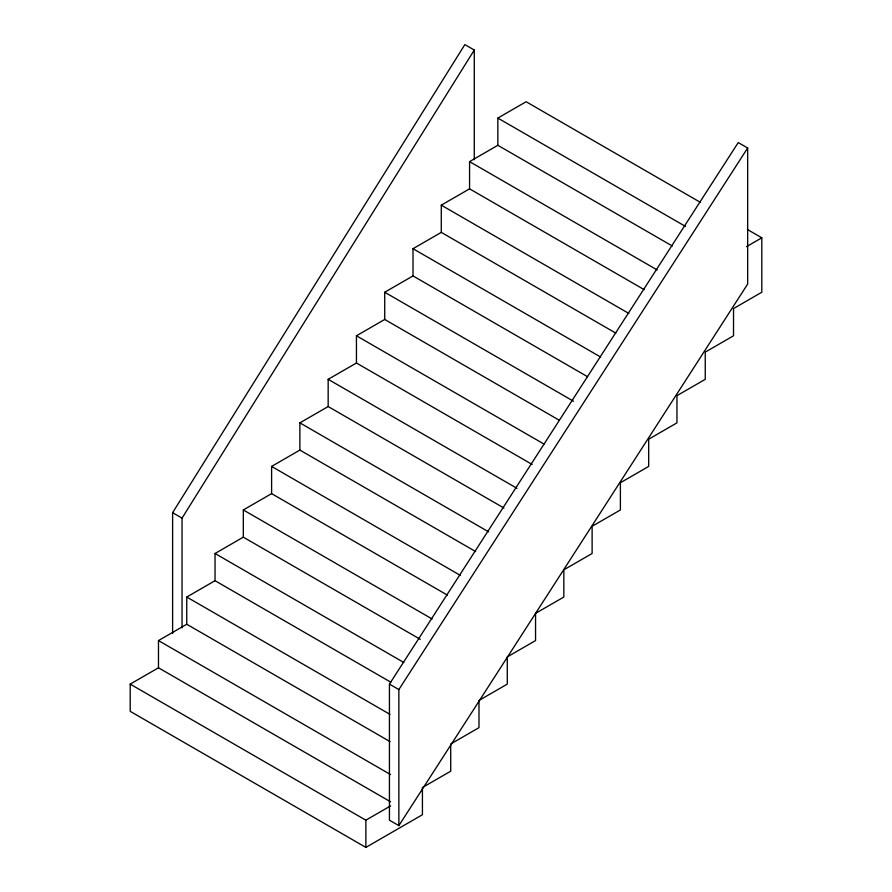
<?xml version="1.0" encoding="UTF-8"?>
<svg xmlns="http://www.w3.org/2000/svg" width="892" height="892" viewBox="0 0 892 892"><rect width="100%" height="100%" fill="white"/><g stroke="black" fill="none" stroke-linecap="round" stroke-linejoin="round"><path stroke-width="1.34" d="M172.613 633.465L172.613 512.677L464.855 44.6L474.276 50.041L474.276 159.735M182.046 627.801L182.046 518.118L474.276 50.041M389.436 684.119L738.241 142.564L747.663 148.005L747.663 284.08L398.869 825.624L389.436 820.183L389.436 684.119L398.869 689.561L398.869 825.624M398.869 689.561L747.663 148.005M672.412 246.069L497.847 145.296L497.847 118.079L526.135 101.744L700.488 202.406M644.124 289.61L469.571 188.836L469.571 161.619L497.847 145.296M615.848 333.151L441.284 232.377L441.284 205.16L469.571 188.836M587.56 376.703L413.007 275.918L413.007 248.701L441.284 232.377M559.284 420.243L384.72 319.459L384.72 292.242L413.007 275.918M532.201 464.476L356.443 362.999L356.443 335.782L384.72 319.459M503.924 508.016L328.167 406.54L328.167 379.323L356.443 362.999M475.637 551.557L299.879 450.081L299.879 422.864L328.167 406.54M447.36 595.098L271.603 493.622L271.603 466.416L299.879 450.081M420.277 639.33L243.315 537.162L243.315 509.956L271.603 493.622M390.796 682.179L215.039 580.703L215.039 553.497L243.315 537.162M746.492 246.66L761.801 237.818L761.801 292.242L733.525 308.576L733.525 335.782L705.249 352.117L705.249 379.323L676.961 395.658L676.961 422.864L648.685 439.198L648.685 466.416L620.397 482.739L620.397 509.956L592.121 526.28L592.121 553.497L563.833 569.821L563.833 597.038L535.557 613.361L535.557 640.579L507.28 656.902L507.28 684.119L478.993 700.443L478.993 727.66L450.716 743.984L450.716 771.201L422.429 787.536L422.429 814.742L365.865 847.4L130.199 711.337L130.199 684.119L158.475 667.796L390.551 801.785M390.072 741.631L186.751 624.255L186.751 597.038L215.039 580.703M158.475 667.796L158.475 640.579L186.751 624.255M130.199 684.119L365.865 820.183L390.618 805.9M747.373 229.489L761.801 237.818M497.847 118.079L685.424 226.378M469.571 161.619L657.148 269.919M441.284 205.16L628.871 313.46M413.007 248.701L600.584 357.001M384.72 292.242L573.511 401.233M356.443 335.782L544.02 444.082M328.167 379.323L516.947 488.314M299.879 422.864L488.66 531.866M271.603 466.416L460.383 575.407M243.315 509.956L432.096 618.948M172.613 512.677L182.046 518.118M215.039 553.497L403.82 662.488M186.751 597.038L389.971 714.358M158.475 640.579L390.54 774.557M365.865 820.183L365.865 847.4"/></g></svg>
